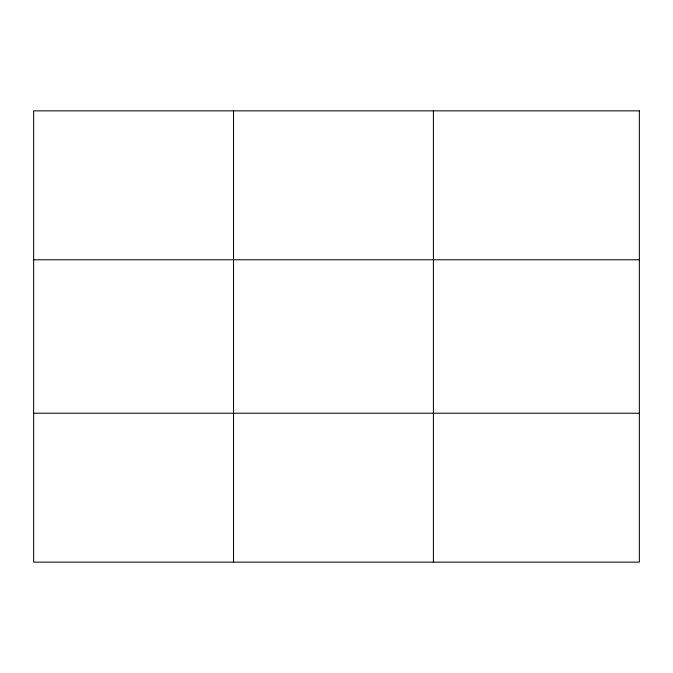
<?xml version="1.0" encoding="UTF-8"?>
<svg xmlns="http://www.w3.org/2000/svg" width="673" height="673" viewBox="0 0 673 673"><rect width="100%" height="100%" fill="white"/><g stroke="black" fill="none" stroke-linecap="round" stroke-linejoin="round"><path stroke-width="1.01" d="M233.531 110.86L233.531 562.14M433.412 110.86L433.412 562.14M33.65 259.786L639.35 259.786M33.65 413.214L639.35 413.214M639.35 110.86L639.35 562.14L33.65 562.14L33.65 110.86L639.35 110.86"/></g></svg>
